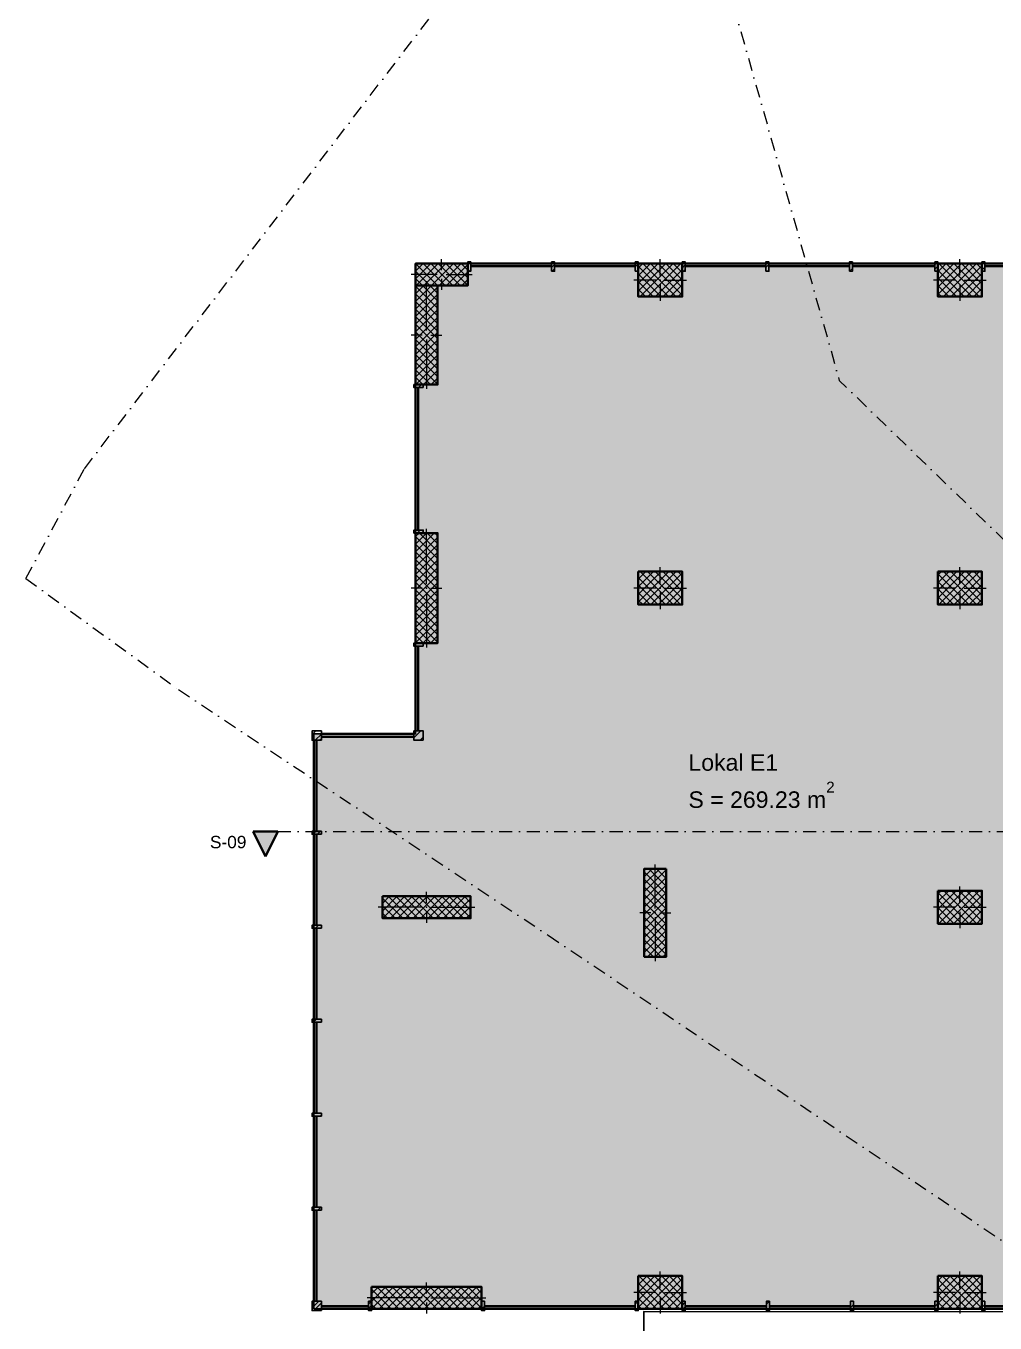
# Model space of a CAD drawing. Header units: millimetres. Extents: x -7085 to 93650, y -113521 to 35214.
# Drawn here: x -7085 to 10539, y -19257 to 4318 of the extents above; entities that cross this region are included whole.
import ezdxf

# ---------------------------------------------------------------- set-up
doc = ezdxf.new("R2010")
doc.units = ezdxf.units.MM
doc.header["$MEASUREMENT"] = 0
doc.linetypes.add('Dot & Dashed', pattern=[502.708322, 238.125, -132.291667, 0, -132.291655])
for name, color, linetype in [('A - Alumil', 7, 'Continuous'), ('A - Muret', 7, 'Continuous'), ('A - Pllaka mbi bodrum', 7, 'Continuous'), ('A - Pllaka Suteren', 7, 'Continuous'), ('A - Shtyllat', 7, 'Continuous'), ('Marker - Section', 7, 'Continuous')]:
    doc.layers.add(name, color=color, linetype=linetype)
for name, color, linetype, lineweight, true_color in [('A - Alumil_Pen_No__102', 7, 'Continuous', 13, 0xcccccc), ('A - Fill Zone_Pen_No__145', 7, 'Continuous', 20, 0x0077b0), ('A - Fill Zone_Pen_No__82', 7, 'Continuous', 20, 0xaaaaaa), ('A - Muret_Pen_No__102', 7, 'Continuous', 13, 0xcccccc), ('A - Parcelat_Pen_No__161', 7, 'Continuous', 13, 0x6a6a6a), ('A - Sutereni Polyline_Pen_No__4', 7, 'Continuous', 20, 0x029e21), ('Marker - Section_Pen_No__25', 7, 'Continuous', 35, 0x40a5ff), ('Marker - Section_Pen_No__85', 7, 'Continuous', 20, 0x80c2ff)]:
    doc.layers.add(name, color=color, linetype=linetype, lineweight=lineweight, true_color=true_color)
for name, color, linetype, lineweight in [('A - Alumil_Pen_No__42', 8, 'Continuous', 25), ('A - Muret_Pen_No__7', 7, 'Continuous', 35), ('A - Pllaka mbi bodrum_Pen_No__42', 8, 'Continuous', 25), ('A - Pllaka Suteren_Pen_No__42', 8, 'Continuous', 25), ('A - Shtyllat_Pen_No__1', 7, 'Continuous', 13), ('A - Shtyllat_Pen_No__7', 7, 'Continuous', 35)]:
    doc.layers.add(name, color=color, linetype=linetype, lineweight=lineweight)
doc.styles.add('GENERATED_STYLE_1', font='')
doc.styles.add('GENERATED_STYLE_2', font='')
doc.styles.get('GENERATED_STYLE_1').set_extended_font_data('Arial', bold=True)
doc.styles.get('GENERATED_STYLE_2').set_extended_font_data('Arial')
pattern_1 = [(45, (0, 0), (-68.9429, 68.9429), []), (135, (0, 0), (68.9429, 68.9429), [])]
pattern_2 = [(45, (0, 0), (-119.3243, 119.3243), []), (45, (-39.77, 39.77), (-119.3243, 119.3243), [])]

# ---------------------------------------------------------------- blocks, each defined once
blk = doc.blocks.new('Slab_1', base_point=(-1850, -19001))
at = {"layer": 'A - Pllaka Suteren_Pen_No__42', "color": 8, "linetype": 'Continuous', "lineweight": 25, "flags": 128}
for points in [[(-1850, -19001), (27400, -19001), (27400, 0), (0, 0), (0, -8551), (-1850, -8551)], [(11850, -13601), (11850, -11701), (13350, -11701), (13350, -13601)], [(18650, -14501), (16950, -14501), (16950, -11701), (18650, -11701)], [(16700, -18751), (16700, -14451), (15100, -14451), (15100, -15291), (13600, -15291), (13600, -18751)]]:
    blk.add_lwpolyline(points, close=True, dxfattribs=at)
blk = doc.blocks.new('Slab_4', base_point=(52202, -19051))
at = {"layer": 'A - Pllaka mbi bodrum_Pen_No__42', "color": 8, "linetype": 'Continuous', "lineweight": 25, "flags": 128}
blk.add_lwpolyline([(52202, -19051), (4150, -19050), (4150, -24901), (27100, -24901), (27100, -53141), (34367, -53141), (34572, -54048), (58272, -48655), (58121, -47975), (60193, -47573), (56977, -33242), (55470, -33580), (54395, -28800), (53758, -28901), (42448, -29954), (42022, -24921), (53287, -23873)], close=True, dxfattribs=at)
blk = doc.blocks.new('Slab_9', base_point=(4150, -19050))
at = {"layer": 'A - Pllaka mbi bodrum_Pen_No__42', "color": 8, "linetype": 'Continuous', "lineweight": 25, "flags": 128}
blk.add_lwpolyline([(4150, -19050), (4150, -24901), (27100, -24901), (27100, -53141), (34367, -53141), (34572, -54048), (55898, -49195), (55730, -48438), (52543, -34237), (55470, -33580), (54395, -28800), (53758, -28901), (42448, -29954), (42022, -24921), (53287, -23873), (52202, -19051)], close=True, dxfattribs=at)
blk = doc.blocks.new('Wall_8', base_point=(-1850, -19001))
at = {"layer": 'A - Muret_Pen_No__102', "linetype": 'Continuous', "lineweight": 0, "true_color": 0xcbd9e5}
for points in [[(-1850, -8666), (-1850, -10319), (-1800, -10319), (-1800, -8666)], [(-1850, -10374), (-1850, -12027), (-1800, -12027), (-1800, -10374)], [(-1800, -12082), (-1850, -12082), (-1850, -13736), (-1800, -13736)], [(-1850, -13791), (-1850, -15444), (-1800, -15444), (-1800, -13791)], [(-1800, -15499), (-1850, -15499), (-1850, -17152), (-1800, -17152)], [(-1800, -17207), (-1850, -17207), (-1850, -18861), (-1800, -18861)]]:
    blk.add_hatch(color=254, dxfattribs=at).paths.add_polyline_path(points)
at = {"layer": 'A - Muret_Pen_No__7', "color": 7, "linetype": 'Continuous', "lineweight": 35, "flags": 128}
for points in [[(-1850, -8666), (-1850, -10319)], [(-1800, -10319), (-1800, -8666)], [(-1850, -10374), (-1850, -12027)], [(-1800, -12027), (-1800, -10374)], [(-1850, -12082), (-1850, -13736)], [(-1800, -13736), (-1800, -12082)], [(-1850, -13791), (-1850, -15444)], [(-1800, -15444), (-1800, -13791)], [(-1850, -15499), (-1850, -17152)], [(-1800, -17152), (-1800, -15499)], [(-1850, -17207), (-1850, -18861)], [(-1800, -18861), (-1800, -17207)]]:
    blk.add_lwpolyline(points, dxfattribs=at)
blk = doc.blocks.new('Wall_9', base_point=(0, -4900))
at = {"layer": 'A - Muret_Pen_No__102', "linetype": 'Continuous', "lineweight": 0, "true_color": 0xcbd9e5}
blk.add_hatch(color=254, dxfattribs=at).paths.add_polyline_path([(50, -2255), (0, -2255), (0, -4845), (50, -4845)])
at = {"layer": 'A - Muret_Pen_No__7', "color": 7, "linetype": 'Continuous', "lineweight": 35, "flags": 128}
for points in [[(0, -2255), (0, -4845)], [(50, -4845), (50, -2255)]]:
    blk.add_lwpolyline(points, dxfattribs=at)
blk = doc.blocks.new('Wall_31', base_point=(-1850, -8551))
at = {"layer": 'A - Muret_Pen_No__102', "linetype": 'Continuous', "lineweight": 0, "true_color": 0xcbd9e5}
blk.add_hatch(color=254, dxfattribs=at).paths.add_polyline_path([(-1710, -8551), (-1710, -8601), (-30, -8601), (-30, -8551)])
at = {"layer": 'A - Muret_Pen_No__7', "color": 7, "linetype": 'Continuous', "lineweight": 35, "flags": 128}
for points in [[(-30, -8551), (-1710, -8551)], [(-1710, -8601), (-30, -8601)]]:
    blk.add_lwpolyline(points, dxfattribs=at)
blk = doc.blocks.new('Wall_36', base_point=(950, 0))
at = {"layer": 'A - Muret_Pen_No__102', "linetype": 'Continuous', "lineweight": 0, "true_color": 0xcbd9e5}
for points in [[(2475, 0), (1005, 0), (1005, -50), (2475, -50)], [(2530, -50), (3995, -50), (3995, 0), (2530, 0)]]:
    blk.add_hatch(color=254, dxfattribs=at).paths.add_polyline_path(points)
at = {"layer": 'A - Muret_Pen_No__7', "color": 7, "linetype": 'Continuous', "lineweight": 35, "flags": 128}
for points in [[(2475, 0), (1005, 0)], [(1005, -50), (2475, -50)], [(3995, 0), (2530, 0)], [(2530, -50), (3995, -50)]]:
    blk.add_lwpolyline(points, dxfattribs=at)
blk = doc.blocks.new('Wall_37', base_point=(4850, 0))
at = {"layer": 'A - Muret_Pen_No__102', "linetype": 'Continuous', "lineweight": 0, "true_color": 0xcbd9e5}
for points in [[(6425, -50), (7890, -50), (7890, 0), (6425, 0)], [(7945, -50), (9445, -50), (9445, 0), (7945, 0)], [(6370, 0), (4905, 0), (4905, -50), (6370, -50)]]:
    blk.add_hatch(color=254, dxfattribs=at).paths.add_polyline_path(points)
at = {"layer": 'A - Muret_Pen_No__7', "color": 7, "linetype": 'Continuous', "lineweight": 35, "flags": 128}
for points in [[(6370, 0), (4905, 0)], [(4905, -50), (6370, -50)], [(7890, 0), (6425, 0)], [(6425, -50), (7890, -50)], [(9445, 0), (7945, 0)], [(7945, -50), (9445, -50)]]:
    blk.add_lwpolyline(points, dxfattribs=at)
blk = doc.blocks.new('Wall_38', base_point=(10300, 0))
at = {"layer": 'A - Muret_Pen_No__102', "linetype": 'Continuous', "lineweight": 0, "true_color": 0xcbd9e5}
for points in [[(10355, 0), (10355, -50), (11800, -50), (11800, 0)], [(11855, 0), (11855, -50), (13295, -50), (13295, 0)]]:
    blk.add_hatch(color=254, dxfattribs=at).paths.add_polyline_path(points)
at = {"layer": 'A - Muret_Pen_No__7', "color": 7, "linetype": 'Continuous', "lineweight": 35, "flags": 128}
for points in [[(11800, 0), (10355, 0)], [(10355, -50), (11800, -50)], [(13295, 0), (11855, 0)], [(11855, -50), (13295, -50)]]:
    blk.add_lwpolyline(points, dxfattribs=at)
blk = doc.blocks.new('Wall_39', base_point=(0, -8601))
at = {"layer": 'A - Muret_Pen_No__102', "linetype": 'Continuous', "lineweight": 0, "true_color": 0xcbd9e5}
blk.add_hatch(color=254, dxfattribs=at).paths.add_polyline_path([(0, -8496), (50, -8496), (50, -6955), (0, -6955)])
at = {"layer": 'A - Muret_Pen_No__7', "color": 7, "linetype": 'Continuous', "lineweight": 35, "flags": 128}
for points in [[(0, -6955), (0, -8496)], [(50, -8496), (50, -6955)]]:
    blk.add_lwpolyline(points, dxfattribs=at)
blk = doc.blocks.new('Wall_40', base_point=(-1850, -19001))
at = {"layer": 'A - Muret_Pen_No__102', "linetype": 'Continuous', "lineweight": 0, "true_color": 0xcbd9e5}
blk.add_hatch(color=254, dxfattribs=at).paths.add_polyline_path([(-855, -18951), (-1710, -18951), (-1710, -19001), (-855, -19001)])
at = {"layer": 'A - Muret_Pen_No__7', "color": 7, "linetype": 'Continuous', "lineweight": 35, "flags": 128}
for points in [[(-855, -18951), (-1710, -18951)], [(-1710, -19001), (-855, -19001)]]:
    blk.add_lwpolyline(points, dxfattribs=at)
blk = doc.blocks.new('Wall_41', base_point=(1200, -19001))
at = {"layer": 'A - Muret_Pen_No__102', "linetype": 'Continuous', "lineweight": 0, "true_color": 0xcbd9e5}
blk.add_hatch(color=254, dxfattribs=at).paths.add_polyline_path([(1255, -18951), (1255, -19001), (3995, -19001), (3995, -18951)])
at = {"layer": 'A - Muret_Pen_No__7', "color": 7, "linetype": 'Continuous', "lineweight": 35, "flags": 128}
for points in [[(3995, -18951), (1255, -18951)], [(1255, -19001), (3995, -19001)]]:
    blk.add_lwpolyline(points, dxfattribs=at)
blk = doc.blocks.new('Wall_42', base_point=(4850, -19001))
at = {"layer": 'A - Muret_Pen_No__102', "linetype": 'Continuous', "lineweight": 0, "true_color": 0xcbd9e5}
for points in [[(4905, -18951), (4905, -19001), (6380, -19001), (6380, -18951)], [(6435, -19001), (7910, -19001), (7910, -18951), (6435, -18951)], [(7965, -19001), (9445, -19001), (9445, -18951), (7965, -18951)]]:
    blk.add_hatch(color=254, dxfattribs=at).paths.add_polyline_path(points)
at = {"layer": 'A - Muret_Pen_No__7', "color": 7, "linetype": 'Continuous', "lineweight": 35, "flags": 128}
for points in [[(6380, -18951), (4905, -18951)], [(4905, -19001), (6380, -19001)], [(7910, -18951), (6435, -18951)], [(6435, -19001), (7910, -19001)], [(9445, -18951), (7965, -18951)], [(7965, -19001), (9445, -19001)]]:
    blk.add_lwpolyline(points, dxfattribs=at)
blk = doc.blocks.new('Wall_43', base_point=(10300, -19001))
at = {"layer": 'A - Muret_Pen_No__102', "linetype": 'Continuous', "lineweight": 0, "true_color": 0xcbd9e5}
for points in [[(10355, -18951), (10355, -19001), (11800, -19001), (11800, -18951)], [(11855, -19001), (13295, -19001), (13295, -18951), (11855, -18951)]]:
    blk.add_hatch(color=254, dxfattribs=at).paths.add_polyline_path(points)
at = {"layer": 'A - Muret_Pen_No__7', "color": 7, "linetype": 'Continuous', "lineweight": 35, "flags": 128}
for points in [[(11800, -18951), (10355, -18951)], [(10355, -19001), (11800, -19001)], [(13295, -18951), (11855, -18951)], [(11855, -19001), (13295, -19001)]]:
    blk.add_lwpolyline(points, dxfattribs=at)
blk = doc.blocks.new('Column_1', base_point=(200, -1300))
at = {"layer": 'A - Shtyllat', "linetype": 'Continuous', "lineweight": 0, "true_color": 0x000000}
h = blk.add_hatch(dxfattribs=at)
h.set_pattern_fill('Concrete_Block', color=18, style=0, pattern_type=2)
h.set_pattern_definition(pattern_1)
h.paths.add_polyline_path([(0, -2200), (400, -2200), (400, -400), (0, -400)])
at = {"layer": 'A - Shtyllat_Pen_No__1', "color": 7, "linetype": 'Continuous', "lineweight": 13}
for p, q in [((200, -1220), (200, -320)), ((120, -1300), (-80, -1300)), ((200, -1380), (200, -2280)), ((280, -1300), (480, -1300))]:
    blk.add_line(p, q, dxfattribs=at)
blk.add_point((200, -1300), dxfattribs=at)
at = {"layer": 'A - Shtyllat_Pen_No__7', "color": 7, "linetype": 'Continuous', "lineweight": 35, "flags": 128}
blk.add_lwpolyline([(0, -2200), (400, -2200), (400, -400), (0, -400)], close=True, dxfattribs=at)
blk = doc.blocks.new('Column_2', base_point=(475, -200))
at = {"layer": 'A - Shtyllat', "linetype": 'Continuous', "lineweight": 0, "true_color": 0x000000}
h = blk.add_hatch(dxfattribs=at)
h.set_pattern_fill('Concrete_Block', color=18, style=0, pattern_type=2)
h.set_pattern_definition(pattern_1)
h.paths.add_polyline_path([(0, 0), (0, -400), (950, -400), (950, 0)])
at = {"layer": 'A - Shtyllat_Pen_No__1', "color": 7, "linetype": 'Continuous', "lineweight": 13}
for p, q in [((475, -120), (475, 80)), ((395, -200), (-80, -200)), ((555, -200), (1030, -200)), ((475, -280), (475, -480))]:
    blk.add_line(p, q, dxfattribs=at)
blk.add_point((475, -200), dxfattribs=at)
at = {"layer": 'A - Shtyllat_Pen_No__7', "color": 7, "linetype": 'Continuous', "lineweight": 35, "flags": 128}
blk.add_lwpolyline([(0, 0), (0, -400), (950, -400), (950, 0)], close=True, dxfattribs=at)
blk = doc.blocks.new('Column_3', base_point=(4450, -300))
at = {"layer": 'A - Shtyllat', "linetype": 'Continuous', "lineweight": 0, "true_color": 0x000000}
h = blk.add_hatch(dxfattribs=at)
h.set_pattern_fill('Concrete_Block', color=18, style=0, pattern_type=2)
h.set_pattern_definition(pattern_1)
h.paths.add_polyline_path([(4050, 0), (4050, -600), (4850, -600), (4850, 0)])
at = {"layer": 'A - Shtyllat_Pen_No__1', "color": 7, "linetype": 'Continuous', "lineweight": 13}
for p, q in [((4450, -220), (4450, 80)), ((4370, -300), (3970, -300)), ((4450, -380), (4450, -680)), ((4530, -300), (4930, -300))]:
    blk.add_line(p, q, dxfattribs=at)
blk.add_point((4450, -300), dxfattribs=at)
at = {"layer": 'A - Shtyllat_Pen_No__7', "color": 7, "linetype": 'Continuous', "lineweight": 35, "flags": 128}
blk.add_lwpolyline([(4050, 0), (4050, -600), (4850, -600), (4850, 0)], close=True, dxfattribs=at)
blk = doc.blocks.new('Column_10', base_point=(4450, -5900))
at = {"layer": 'A - Shtyllat', "linetype": 'Continuous', "lineweight": 0, "true_color": 0x000000}
h = blk.add_hatch(dxfattribs=at)
h.set_pattern_fill('Concrete_Block', color=18, style=0, pattern_type=2)
h.set_pattern_definition(pattern_1)
h.paths.add_polyline_path([(4050, -5600), (4050, -6200), (4850, -6200), (4850, -5600)])
at = {"layer": 'A - Shtyllat_Pen_No__1', "color": 7, "linetype": 'Continuous', "lineweight": 13}
for p, q in [((4450, -5820), (4450, -5520)), ((4370, -5900), (3970, -5900)), ((4450, -5980), (4450, -6280)), ((4530, -5900), (4930, -5900))]:
    blk.add_line(p, q, dxfattribs=at)
blk.add_point((4450, -5900), dxfattribs=at)
at = {"layer": 'A - Shtyllat_Pen_No__7', "color": 7, "linetype": 'Continuous', "lineweight": 35, "flags": 128}
blk.add_lwpolyline([(4050, -5600), (4050, -6200), (4850, -6200), (4850, -5600)], close=True, dxfattribs=at)
blk = doc.blocks.new('Column_11', base_point=(200, -11701))
at = {"layer": 'A - Shtyllat', "linetype": 'Continuous', "lineweight": 0, "true_color": 0x000000}
h = blk.add_hatch(dxfattribs=at)
h.set_pattern_fill('Concrete_Block', color=18, style=0, pattern_type=2)
h.set_pattern_definition(pattern_1)
h.paths.add_polyline_path([(-600, -11501), (-600, -11901), (1000, -11901), (1000, -11501)])
at = {"layer": 'A - Shtyllat_Pen_No__1', "color": 7, "linetype": 'Continuous', "lineweight": 13}
for p, q in [((200, -11621), (200, -11421)), ((120, -11701), (-680, -11701)), ((200, -11781), (200, -11981)), ((280, -11701), (1080, -11701))]:
    blk.add_line(p, q, dxfattribs=at)
blk.add_point((200, -11701), dxfattribs=at)
at = {"layer": 'A - Shtyllat_Pen_No__7', "color": 7, "linetype": 'Continuous', "lineweight": 35, "flags": 128}
blk.add_lwpolyline([(-600, -11501), (-600, -11901), (1000, -11901), (1000, -11501)], close=True, dxfattribs=at)
blk = doc.blocks.new('Column_12', base_point=(200, -5900))
at = {"layer": 'A - Shtyllat', "linetype": 'Continuous', "lineweight": 0, "true_color": 0x000000}
h = blk.add_hatch(dxfattribs=at)
h.set_pattern_fill('Concrete_Block', color=18, style=0, pattern_type=2)
h.set_pattern_definition(pattern_1)
h.paths.add_polyline_path([(0, -6900), (400, -6900), (400, -4900), (0, -4900)])
at = {"layer": 'A - Shtyllat_Pen_No__1', "color": 7, "linetype": 'Continuous', "lineweight": 13}
for p, q in [((200, -5820), (200, -4820)), ((120, -5900), (-80, -5900)), ((200, -5980), (200, -6980)), ((280, -5900), (480, -5900))]:
    blk.add_line(p, q, dxfattribs=at)
blk.add_point((200, -5900), dxfattribs=at)
at = {"layer": 'A - Shtyllat_Pen_No__7', "color": 7, "linetype": 'Continuous', "lineweight": 35, "flags": 128}
blk.add_lwpolyline([(0, -6900), (400, -6900), (400, -4900), (0, -4900)], close=True, dxfattribs=at)
blk = doc.blocks.new('Column_13', base_point=(200, -18801))
at = {"layer": 'A - Shtyllat', "linetype": 'Continuous', "lineweight": 0, "true_color": 0x000000}
h = blk.add_hatch(dxfattribs=at)
h.set_pattern_fill('Concrete_Block', color=18, style=0, pattern_type=2)
h.set_pattern_definition(pattern_1)
h.paths.add_polyline_path([(-800, -18601), (-800, -19001), (1200, -19001), (1200, -18601)])
at = {"layer": 'A - Shtyllat_Pen_No__1', "color": 7, "linetype": 'Continuous', "lineweight": 13}
for p, q in [((200, -18721), (200, -18521)), ((120, -18801), (-880, -18801)), ((280, -18801), (1280, -18801)), ((200, -18881), (200, -19081))]:
    blk.add_line(p, q, dxfattribs=at)
blk.add_point((200, -18801), dxfattribs=at)
at = {"layer": 'A - Shtyllat_Pen_No__7', "color": 7, "linetype": 'Continuous', "lineweight": 35, "flags": 128}
blk.add_lwpolyline([(-800, -18601), (-800, -19001), (1200, -19001), (1200, -18601)], close=True, dxfattribs=at)
blk = doc.blocks.new('Column_86', base_point=(4360, -11801))
at = {"layer": 'A - Shtyllat', "linetype": 'Continuous', "lineweight": 0, "true_color": 0x000000}
h = blk.add_hatch(dxfattribs=at)
h.set_pattern_fill('Concrete_Block', color=18, style=0, pattern_type=2)
h.set_pattern_definition(pattern_1)
h.paths.add_polyline_path([(4560, -11001), (4160, -11001), (4160, -12601), (4560, -12601)])
at = {"layer": 'A - Shtyllat_Pen_No__1', "color": 7, "linetype": 'Continuous', "lineweight": 13}
for p, q in [((4360, -11721), (4360, -10921)), ((4280, -11801), (4080, -11801)), ((4360, -11881), (4360, -12681)), ((4440, -11801), (4640, -11801))]:
    blk.add_line(p, q, dxfattribs=at)
blk.add_point((4360, -11801), dxfattribs=at)
at = {"layer": 'A - Shtyllat_Pen_No__7', "color": 7, "linetype": 'Continuous', "lineweight": 35, "flags": 128}
blk.add_lwpolyline([(4560, -11001), (4160, -11001), (4160, -12601), (4560, -12601)], close=True, dxfattribs=at)
blk = doc.blocks.new('Column_87', base_point=(9900, -11701))
at = {"layer": 'A - Shtyllat', "linetype": 'Continuous', "lineweight": 0, "true_color": 0x000000}
h = blk.add_hatch(dxfattribs=at)
h.set_pattern_fill('Concrete_Block', color=18, style=0, pattern_type=2)
h.set_pattern_definition(pattern_1)
h.paths.add_polyline_path([(9500, -11401), (9500, -12001), (10300, -12001), (10300, -11401)])
at = {"layer": 'A - Shtyllat_Pen_No__1', "color": 7, "linetype": 'Continuous', "lineweight": 13}
for p, q in [((9900, -11621), (9900, -11321)), ((9820, -11701), (9420, -11701)), ((9900, -11781), (9900, -12081)), ((9980, -11701), (10380, -11701))]:
    blk.add_line(p, q, dxfattribs=at)
blk.add_point((9900, -11701), dxfattribs=at)
at = {"layer": 'A - Shtyllat_Pen_No__7', "color": 7, "linetype": 'Continuous', "lineweight": 35, "flags": 128}
blk.add_lwpolyline([(9500, -11401), (9500, -12001), (10300, -12001), (10300, -11401)], close=True, dxfattribs=at)
blk = doc.blocks.new('Column_88', base_point=(9900, -300))
at = {"layer": 'A - Shtyllat', "linetype": 'Continuous', "lineweight": 0, "true_color": 0x000000}
h = blk.add_hatch(dxfattribs=at)
h.set_pattern_fill('Concrete_Block', color=18, style=0, pattern_type=2)
h.set_pattern_definition(pattern_1)
h.paths.add_polyline_path([(9500, 0), (9500, -600), (10300, -600), (10300, 0)])
at = {"layer": 'A - Shtyllat_Pen_No__1', "color": 7, "linetype": 'Continuous', "lineweight": 13}
for p, q in [((9900, -220), (9900, 80)), ((9820, -300), (9420, -300)), ((9900, -380), (9900, -680)), ((9980, -300), (10380, -300))]:
    blk.add_line(p, q, dxfattribs=at)
blk.add_point((9900, -300), dxfattribs=at)
at = {"layer": 'A - Shtyllat_Pen_No__7', "color": 7, "linetype": 'Continuous', "lineweight": 35, "flags": 128}
blk.add_lwpolyline([(9500, 0), (9500, -600), (10300, -600), (10300, 0)], close=True, dxfattribs=at)
blk = doc.blocks.new('Column_89', base_point=(9900, -5900))
at = {"layer": 'A - Shtyllat', "linetype": 'Continuous', "lineweight": 0, "true_color": 0x000000}
h = blk.add_hatch(dxfattribs=at)
h.set_pattern_fill('Concrete_Block', color=18, style=0, pattern_type=2)
h.set_pattern_definition(pattern_1)
h.paths.add_polyline_path([(9500, -5600), (9500, -6200), (10300, -6200), (10300, -5600)])
at = {"layer": 'A - Shtyllat_Pen_No__1', "color": 7, "linetype": 'Continuous', "lineweight": 13}
for p, q in [((9900, -5820), (9900, -5520)), ((9820, -5900), (9420, -5900)), ((9900, -5980), (9900, -6280)), ((9980, -5900), (10380, -5900))]:
    blk.add_line(p, q, dxfattribs=at)
blk.add_point((9900, -5900), dxfattribs=at)
at = {"layer": 'A - Shtyllat_Pen_No__7', "color": 7, "linetype": 'Continuous', "lineweight": 35, "flags": 128}
blk.add_lwpolyline([(9500, -5600), (9500, -6200), (10300, -6200), (10300, -5600)], close=True, dxfattribs=at)
blk = doc.blocks.new('Column_90', base_point=(9900, -18701))
at = {"layer": 'A - Shtyllat', "linetype": 'Continuous', "lineweight": 0, "true_color": 0x000000}
h = blk.add_hatch(dxfattribs=at)
h.set_pattern_fill('Concrete_Block', color=18, style=0, pattern_type=2)
h.set_pattern_definition(pattern_1)
h.paths.add_polyline_path([(9500, -18401), (9500, -19001), (10300, -19001), (10300, -18401)])
at = {"layer": 'A - Shtyllat_Pen_No__1', "color": 7, "linetype": 'Continuous', "lineweight": 13}
for p, q in [((9900, -18621), (9900, -18321)), ((9820, -18701), (9420, -18701)), ((9900, -18781), (9900, -19081)), ((9980, -18701), (10380, -18701))]:
    blk.add_line(p, q, dxfattribs=at)
blk.add_point((9900, -18701), dxfattribs=at)
at = {"layer": 'A - Shtyllat_Pen_No__7', "color": 7, "linetype": 'Continuous', "lineweight": 35, "flags": 128}
blk.add_lwpolyline([(9500, -18401), (9500, -19001), (10300, -19001), (10300, -18401)], close=True, dxfattribs=at)
blk = doc.blocks.new('Column_104', base_point=(4450, -18701))
at = {"layer": 'A - Shtyllat', "linetype": 'Continuous', "lineweight": 0, "true_color": 0x000000}
h = blk.add_hatch(dxfattribs=at)
h.set_pattern_fill('Concrete_Block', color=18, style=0, pattern_type=2)
h.set_pattern_definition(pattern_1)
h.paths.add_polyline_path([(4050, -18401), (4050, -19001), (4850, -19001), (4850, -18401)])
at = {"layer": 'A - Shtyllat_Pen_No__1', "color": 7, "linetype": 'Continuous', "lineweight": 13}
for p, q in [((4450, -18621), (4450, -18321)), ((4370, -18701), (3970, -18701)), ((4450, -18781), (4450, -19081)), ((4530, -18701), (4930, -18701))]:
    blk.add_line(p, q, dxfattribs=at)
blk.add_point((4450, -18701), dxfattribs=at)
at = {"layer": 'A - Shtyllat_Pen_No__7', "color": 7, "linetype": 'Continuous', "lineweight": 35, "flags": 128}
blk.add_lwpolyline([(4050, -18401), (4050, -19001), (4850, -19001), (4850, -18401)], close=True, dxfattribs=at)
blk = doc.blocks.new('Column_150', base_point=(978, -55))
at = {"layer": 'A - Alumil_Pen_No__102', "linetype": 'Continuous', "lineweight": 13, "true_color": 0xcccccc}
h = blk.add_hatch(dxfattribs=at)
h.set_pattern_fill('Steel', color=254, style=0, pattern_type=2)
h.set_pattern_definition(pattern_2)
h.paths.add_polyline_path([(950, -140), (1005, -140), (1005, 30), (950, 30)])
at = {"layer": 'A - Alumil_Pen_No__42', "color": 8, "linetype": 'Continuous', "lineweight": 25, "flags": 128}
blk.add_lwpolyline([(950, -140), (1005, -140), (1005, 30), (950, 30)], close=True, dxfattribs=at)
blk = doc.blocks.new('Column_151', base_point=(4022, -55))
at = {"layer": 'A - Alumil_Pen_No__102', "linetype": 'Continuous', "lineweight": 13, "true_color": 0xcccccc}
h = blk.add_hatch(dxfattribs=at)
h.set_pattern_fill('Steel', color=254, style=0, pattern_type=2)
h.set_pattern_definition(pattern_2)
h.paths.add_polyline_path([(3995, -140), (4050, -140), (4050, 30), (3995, 30)])
at = {"layer": 'A - Alumil_Pen_No__42', "color": 8, "linetype": 'Continuous', "lineweight": 25, "flags": 128}
blk.add_lwpolyline([(3995, -140), (4050, -140), (4050, 30), (3995, 30)], close=True, dxfattribs=at)
blk = doc.blocks.new('Column_152', base_point=(4877, -55))
at = {"layer": 'A - Alumil_Pen_No__102', "linetype": 'Continuous', "lineweight": 13, "true_color": 0xcccccc}
h = blk.add_hatch(dxfattribs=at)
h.set_pattern_fill('Steel', color=254, style=0, pattern_type=2)
h.set_pattern_definition(pattern_2)
h.paths.add_polyline_path([(4850, -140), (4905, -140), (4905, 30), (4850, 30)])
at = {"layer": 'A - Alumil_Pen_No__42', "color": 8, "linetype": 'Continuous', "lineweight": 25, "flags": 128}
blk.add_lwpolyline([(4850, -140), (4905, -140), (4905, 30), (4850, 30)], close=True, dxfattribs=at)
blk = doc.blocks.new('Column_153', base_point=(9472, -55))
at = {"layer": 'A - Alumil_Pen_No__102', "linetype": 'Continuous', "lineweight": 13, "true_color": 0xcccccc}
h = blk.add_hatch(dxfattribs=at)
h.set_pattern_fill('Steel', color=254, style=0, pattern_type=2)
h.set_pattern_definition(pattern_2)
h.paths.add_polyline_path([(9445, -140), (9500, -140), (9500, 30), (9445, 30)])
at = {"layer": 'A - Alumil_Pen_No__42', "color": 8, "linetype": 'Continuous', "lineweight": 25, "flags": 128}
blk.add_lwpolyline([(9445, -140), (9500, -140), (9500, 30), (9445, 30)], close=True, dxfattribs=at)
blk = doc.blocks.new('Column_154', base_point=(2502, -55))
at = {"layer": 'A - Alumil_Pen_No__102', "linetype": 'Continuous', "lineweight": 13, "true_color": 0xcccccc}
h = blk.add_hatch(dxfattribs=at)
h.set_pattern_fill('Steel', color=254, style=0, pattern_type=2)
h.set_pattern_definition(pattern_2)
h.paths.add_polyline_path([(2475, -140), (2530, -140), (2530, 30), (2475, 30)])
at = {"layer": 'A - Alumil_Pen_No__42', "color": 8, "linetype": 'Continuous', "lineweight": 25, "flags": 128}
blk.add_lwpolyline([(2475, -140), (2530, -140), (2530, 30), (2475, 30)], close=True, dxfattribs=at)
blk = doc.blocks.new('Column_155', base_point=(6397, -55))
at = {"layer": 'A - Alumil_Pen_No__102', "linetype": 'Continuous', "lineweight": 13, "true_color": 0xcccccc}
h = blk.add_hatch(dxfattribs=at)
h.set_pattern_fill('Steel', color=254, style=0, pattern_type=2)
h.set_pattern_definition(pattern_2)
h.paths.add_polyline_path([(6370, -140), (6425, -140), (6425, 30), (6370, 30)])
at = {"layer": 'A - Alumil_Pen_No__42', "color": 8, "linetype": 'Continuous', "lineweight": 25, "flags": 128}
blk.add_lwpolyline([(6370, -140), (6425, -140), (6425, 30), (6370, 30)], close=True, dxfattribs=at)
blk = doc.blocks.new('Column_156', base_point=(7917, -55))
at = {"layer": 'A - Alumil_Pen_No__102', "linetype": 'Continuous', "lineweight": 13, "true_color": 0xcccccc}
h = blk.add_hatch(dxfattribs=at)
h.set_pattern_fill('Steel', color=254, style=0, pattern_type=2)
h.set_pattern_definition(pattern_2)
h.paths.add_polyline_path([(7890, -140), (7945, -140), (7945, 30), (7890, 30)])
at = {"layer": 'A - Alumil_Pen_No__42', "color": 8, "linetype": 'Continuous', "lineweight": 25, "flags": 128}
blk.add_lwpolyline([(7890, -140), (7945, -140), (7945, 30), (7890, 30)], close=True, dxfattribs=at)
blk = doc.blocks.new('Column_157', base_point=(10328, -55))
at = {"layer": 'A - Alumil_Pen_No__102', "linetype": 'Continuous', "lineweight": 13, "true_color": 0xcccccc}
h = blk.add_hatch(dxfattribs=at)
h.set_pattern_fill('Steel', color=254, style=0, pattern_type=2)
h.set_pattern_definition(pattern_2)
h.paths.add_polyline_path([(10300, -140), (10355, -140), (10355, 30), (10300, 30)])
at = {"layer": 'A - Alumil_Pen_No__42', "color": 8, "linetype": 'Continuous', "lineweight": 25, "flags": 128}
blk.add_lwpolyline([(10300, -140), (10355, -140), (10355, 30), (10300, 30)], close=True, dxfattribs=at)
blk = doc.blocks.new('Column_167', base_point=(55, -2227))
at = {"layer": 'A - Alumil_Pen_No__102', "linetype": 'Continuous', "lineweight": 13, "true_color": 0xcccccc}
h = blk.add_hatch(dxfattribs=at)
h.set_pattern_fill('Steel', color=254, style=0, pattern_type=2)
h.set_pattern_definition(pattern_2)
h.paths.add_polyline_path([(140, -2255), (140, -2200), (-30, -2200), (-30, -2255)])
at = {"layer": 'A - Alumil_Pen_No__42', "color": 8, "linetype": 'Continuous', "lineweight": 25, "flags": 128}
blk.add_lwpolyline([(140, -2255), (140, -2200), (-30, -2200), (-30, -2255)], close=True, dxfattribs=at)
blk = doc.blocks.new('Column_168', base_point=(55, -4872))
at = {"layer": 'A - Alumil_Pen_No__102', "linetype": 'Continuous', "lineweight": 13, "true_color": 0xcccccc}
h = blk.add_hatch(dxfattribs=at)
h.set_pattern_fill('Steel', color=254, style=0, pattern_type=2)
h.set_pattern_definition(pattern_2)
h.paths.add_polyline_path([(140, -4900), (140, -4845), (-30, -4845), (-30, -4900)])
at = {"layer": 'A - Alumil_Pen_No__42', "color": 8, "linetype": 'Continuous', "lineweight": 25, "flags": 128}
blk.add_lwpolyline([(140, -4900), (140, -4845), (-30, -4845), (-30, -4900)], close=True, dxfattribs=at)
blk = doc.blocks.new('Column_169', base_point=(55, -6927))
at = {"layer": 'A - Alumil_Pen_No__102', "linetype": 'Continuous', "lineweight": 13, "true_color": 0xcccccc}
h = blk.add_hatch(dxfattribs=at)
h.set_pattern_fill('Steel', color=254, style=0, pattern_type=2)
h.set_pattern_definition(pattern_2)
h.paths.add_polyline_path([(140, -6955), (140, -6900), (-30, -6900), (-30, -6955)])
at = {"layer": 'A - Alumil_Pen_No__42', "color": 8, "linetype": 'Continuous', "lineweight": 25, "flags": 128}
blk.add_lwpolyline([(140, -6955), (140, -6900), (-30, -6900), (-30, -6955)], close=True, dxfattribs=at)
blk = doc.blocks.new('Column_170', base_point=(-1795, -8581))
at = {"layer": 'A - Alumil_Pen_No__102', "linetype": 'Continuous', "lineweight": 13, "true_color": 0xcccccc}
h = blk.add_hatch(dxfattribs=at)
h.set_pattern_fill('Steel', color=254, style=0, pattern_type=2)
h.set_pattern_definition(pattern_2)
h.paths.add_polyline_path([(-1710, -8666), (-1710, -8496), (-1880, -8496), (-1880, -8666)])
at = {"layer": 'A - Alumil_Pen_No__42', "color": 8, "linetype": 'Continuous', "lineweight": 25, "flags": 128}
blk.add_lwpolyline([(-1710, -8666), (-1710, -8496), (-1880, -8496), (-1880, -8666)], close=True, dxfattribs=at)
blk = doc.blocks.new('Column_171', base_point=(55, -8581))
at = {"layer": 'A - Alumil_Pen_No__102', "linetype": 'Continuous', "lineweight": 13, "true_color": 0xcccccc}
h = blk.add_hatch(dxfattribs=at)
h.set_pattern_fill('Steel', color=254, style=0, pattern_type=2)
h.set_pattern_definition(pattern_2)
h.paths.add_polyline_path([(140, -8666), (140, -8496), (-30, -8496), (-30, -8666)])
at = {"layer": 'A - Alumil_Pen_No__42', "color": 8, "linetype": 'Continuous', "lineweight": 25, "flags": 128}
blk.add_lwpolyline([(140, -8666), (140, -8496), (-30, -8496), (-30, -8666)], close=True, dxfattribs=at)
blk = doc.blocks.new('Column_172', base_point=(-1795, -18946))
at = {"layer": 'A - Alumil_Pen_No__102', "linetype": 'Continuous', "lineweight": 13, "true_color": 0xcccccc}
h = blk.add_hatch(dxfattribs=at)
h.set_pattern_fill('Steel', color=254, style=0, pattern_type=2)
h.set_pattern_definition(pattern_2)
h.paths.add_polyline_path([(-1710, -19031), (-1710, -18861), (-1880, -18861), (-1880, -19031)])
at = {"layer": 'A - Alumil_Pen_No__42', "color": 8, "linetype": 'Continuous', "lineweight": 25, "flags": 128}
blk.add_lwpolyline([(-1710, -19031), (-1710, -18861), (-1880, -18861), (-1880, -19031)], close=True, dxfattribs=at)
blk = doc.blocks.new('Column_173', base_point=(-1795, -17180))
at = {"layer": 'A - Alumil_Pen_No__102', "linetype": 'Continuous', "lineweight": 13, "true_color": 0xcccccc}
h = blk.add_hatch(dxfattribs=at)
h.set_pattern_fill('Steel', color=254, style=0, pattern_type=2)
h.set_pattern_definition(pattern_2)
h.paths.add_polyline_path([(-1710, -17207), (-1710, -17152), (-1880, -17152), (-1880, -17207)])
at = {"layer": 'A - Alumil_Pen_No__42', "color": 8, "linetype": 'Continuous', "lineweight": 25, "flags": 128}
blk.add_lwpolyline([(-1710, -17207), (-1710, -17152), (-1880, -17152), (-1880, -17207)], close=True, dxfattribs=at)
blk = doc.blocks.new('Column_174', base_point=(-1795, -15472))
at = {"layer": 'A - Alumil_Pen_No__102', "linetype": 'Continuous', "lineweight": 13, "true_color": 0xcccccc}
h = blk.add_hatch(dxfattribs=at)
h.set_pattern_fill('Steel', color=254, style=0, pattern_type=2)
h.set_pattern_definition(pattern_2)
h.paths.add_polyline_path([(-1710, -15499), (-1710, -15444), (-1880, -15444), (-1880, -15499)])
at = {"layer": 'A - Alumil_Pen_No__42', "color": 8, "linetype": 'Continuous', "lineweight": 25, "flags": 128}
blk.add_lwpolyline([(-1710, -15499), (-1710, -15444), (-1880, -15444), (-1880, -15499)], close=True, dxfattribs=at)
blk = doc.blocks.new('Column_175', base_point=(-1795, -13763))
at = {"layer": 'A - Alumil_Pen_No__102', "linetype": 'Continuous', "lineweight": 13, "true_color": 0xcccccc}
h = blk.add_hatch(dxfattribs=at)
h.set_pattern_fill('Steel', color=254, style=0, pattern_type=2)
h.set_pattern_definition(pattern_2)
h.paths.add_polyline_path([(-1710, -13791), (-1710, -13736), (-1880, -13736), (-1880, -13791)])
at = {"layer": 'A - Alumil_Pen_No__42', "color": 8, "linetype": 'Continuous', "lineweight": 25, "flags": 128}
blk.add_lwpolyline([(-1710, -13791), (-1710, -13736), (-1880, -13736), (-1880, -13791)], close=True, dxfattribs=at)
blk = doc.blocks.new('Column_176', base_point=(-1795, -12055))
at = {"layer": 'A - Alumil_Pen_No__102', "linetype": 'Continuous', "lineweight": 13, "true_color": 0xcccccc}
h = blk.add_hatch(dxfattribs=at)
h.set_pattern_fill('Steel', color=254, style=0, pattern_type=2)
h.set_pattern_definition(pattern_2)
h.paths.add_polyline_path([(-1710, -12082), (-1710, -12027), (-1880, -12027), (-1880, -12082)])
at = {"layer": 'A - Alumil_Pen_No__42', "color": 8, "linetype": 'Continuous', "lineweight": 25, "flags": 128}
blk.add_lwpolyline([(-1710, -12082), (-1710, -12027), (-1880, -12027), (-1880, -12082)], close=True, dxfattribs=at)
blk = doc.blocks.new('Column_177', base_point=(-1795, -10347))
at = {"layer": 'A - Alumil_Pen_No__102', "linetype": 'Continuous', "lineweight": 13, "true_color": 0xcccccc}
h = blk.add_hatch(dxfattribs=at)
h.set_pattern_fill('Steel', color=254, style=0, pattern_type=2)
h.set_pattern_definition(pattern_2)
h.paths.add_polyline_path([(-1710, -10374), (-1710, -10319), (-1880, -10319), (-1880, -10374)])
at = {"layer": 'A - Alumil_Pen_No__42', "color": 8, "linetype": 'Continuous', "lineweight": 25, "flags": 128}
blk.add_lwpolyline([(-1710, -10374), (-1710, -10319), (-1880, -10319), (-1880, -10374)], close=True, dxfattribs=at)
blk = doc.blocks.new('Column_178', base_point=(-828, -18946))
at = {"layer": 'A - Alumil_Pen_No__102', "linetype": 'Continuous', "lineweight": 13, "true_color": 0xcccccc}
h = blk.add_hatch(dxfattribs=at)
h.set_pattern_fill('Steel', color=254, style=0, pattern_type=2)
h.set_pattern_definition(pattern_2)
h.paths.add_polyline_path([(-800, -18861), (-855, -18861), (-855, -19031), (-800, -19031)])
at = {"layer": 'A - Alumil_Pen_No__42', "color": 8, "linetype": 'Continuous', "lineweight": 25, "flags": 128}
blk.add_lwpolyline([(-800, -18861), (-855, -18861), (-855, -19031), (-800, -19031)], close=True, dxfattribs=at)
blk = doc.blocks.new('Column_179', base_point=(1227, -18946))
at = {"layer": 'A - Alumil_Pen_No__102', "linetype": 'Continuous', "lineweight": 13, "true_color": 0xcccccc}
h = blk.add_hatch(dxfattribs=at)
h.set_pattern_fill('Steel', color=254, style=0, pattern_type=2)
h.set_pattern_definition(pattern_2)
h.paths.add_polyline_path([(1255, -18861), (1200, -18861), (1200, -19031), (1255, -19031)])
at = {"layer": 'A - Alumil_Pen_No__42', "color": 8, "linetype": 'Continuous', "lineweight": 25, "flags": 128}
blk.add_lwpolyline([(1255, -18861), (1200, -18861), (1200, -19031), (1255, -19031)], close=True, dxfattribs=at)
blk = doc.blocks.new('Column_180', base_point=(4022, -18946))
at = {"layer": 'A - Alumil_Pen_No__102', "linetype": 'Continuous', "lineweight": 13, "true_color": 0xcccccc}
h = blk.add_hatch(dxfattribs=at)
h.set_pattern_fill('Steel', color=254, style=0, pattern_type=2)
h.set_pattern_definition(pattern_2)
h.paths.add_polyline_path([(4050, -18861), (3995, -18861), (3995, -19031), (4050, -19031)])
at = {"layer": 'A - Alumil_Pen_No__42', "color": 8, "linetype": 'Continuous', "lineweight": 25, "flags": 128}
blk.add_lwpolyline([(4050, -18861), (3995, -18861), (3995, -19031), (4050, -19031)], close=True, dxfattribs=at)
blk = doc.blocks.new('Column_181', base_point=(4877, -18946))
at = {"layer": 'A - Alumil_Pen_No__102', "linetype": 'Continuous', "lineweight": 13, "true_color": 0xcccccc}
h = blk.add_hatch(dxfattribs=at)
h.set_pattern_fill('Steel', color=254, style=0, pattern_type=2)
h.set_pattern_definition(pattern_2)
h.paths.add_polyline_path([(4905, -18861), (4850, -18861), (4850, -19031), (4905, -19031)])
at = {"layer": 'A - Alumil_Pen_No__42', "color": 8, "linetype": 'Continuous', "lineweight": 25, "flags": 128}
blk.add_lwpolyline([(4905, -18861), (4850, -18861), (4850, -19031), (4905, -19031)], close=True, dxfattribs=at)
blk = doc.blocks.new('Column_182', base_point=(9472, -18946))
at = {"layer": 'A - Alumil_Pen_No__102', "linetype": 'Continuous', "lineweight": 13, "true_color": 0xcccccc}
h = blk.add_hatch(dxfattribs=at)
h.set_pattern_fill('Steel', color=254, style=0, pattern_type=2)
h.set_pattern_definition(pattern_2)
h.paths.add_polyline_path([(9500, -18861), (9445, -18861), (9445, -19031), (9500, -19031)])
at = {"layer": 'A - Alumil_Pen_No__42', "color": 8, "linetype": 'Continuous', "lineweight": 25, "flags": 128}
blk.add_lwpolyline([(9500, -18861), (9445, -18861), (9445, -19031), (9500, -19031)], close=True, dxfattribs=at)
blk = doc.blocks.new('Column_183', base_point=(6407, -18946))
at = {"layer": 'A - Alumil_Pen_No__102', "linetype": 'Continuous', "lineweight": 13, "true_color": 0xcccccc}
h = blk.add_hatch(dxfattribs=at)
h.set_pattern_fill('Steel', color=254, style=0, pattern_type=2)
h.set_pattern_definition(pattern_2)
h.paths.add_polyline_path([(6435, -18861), (6380, -18861), (6380, -19031), (6435, -19031)])
at = {"layer": 'A - Alumil_Pen_No__42', "color": 8, "linetype": 'Continuous', "lineweight": 25, "flags": 128}
blk.add_lwpolyline([(6435, -18861), (6380, -18861), (6380, -19031), (6435, -19031)], close=True, dxfattribs=at)
blk = doc.blocks.new('Column_184', base_point=(7937, -18946))
at = {"layer": 'A - Alumil_Pen_No__102', "linetype": 'Continuous', "lineweight": 13, "true_color": 0xcccccc}
h = blk.add_hatch(dxfattribs=at)
h.set_pattern_fill('Steel', color=254, style=0, pattern_type=2)
h.set_pattern_definition(pattern_2)
h.paths.add_polyline_path([(7965, -18861), (7910, -18861), (7910, -19031), (7965, -19031)])
at = {"layer": 'A - Alumil_Pen_No__42', "color": 8, "linetype": 'Continuous', "lineweight": 25, "flags": 128}
blk.add_lwpolyline([(7965, -18861), (7910, -18861), (7910, -19031), (7965, -19031)], close=True, dxfattribs=at)
blk = doc.blocks.new('Column_185', base_point=(10328, -18946))
at = {"layer": 'A - Alumil_Pen_No__102', "linetype": 'Continuous', "lineweight": 13, "true_color": 0xcccccc}
h = blk.add_hatch(dxfattribs=at)
h.set_pattern_fill('Steel', color=254, style=0, pattern_type=2)
h.set_pattern_definition(pattern_2)
h.paths.add_polyline_path([(10355, -18861), (10300, -18861), (10300, -19031), (10355, -19031)])
at = {"layer": 'A - Alumil_Pen_No__42', "color": 8, "linetype": 'Continuous', "lineweight": 25, "flags": 128}
blk.add_lwpolyline([(10355, -18861), (10300, -18861), (10300, -19031), (10355, -19031)], close=True, dxfattribs=at)
blk = doc.blocks.new('Cutting Plane_1', base_point=(-2729, -10325))
at = {"layer": 'Marker - Section_Pen_No__25', "linetype": 'Continuous', "lineweight": 35, "true_color": 0x40a5ff}
blk.add_hatch(color=161, dxfattribs=at).paths.add_polyline_path([(-2954, -10325), (-2504, -10325), (-2729, -10775)])
at = {"layer": 'Marker - Section_Pen_No__25', "color": 161, "linetype": 'Continuous', "lineweight": 35, "true_color": 0x40a5ff}
for p, q in [((-2729, -10775), (-2954, -10325)), ((-2954, -10325), (-2504, -10325)), ((-2504, -10325), (-2729, -10775))]:
    blk.add_line(p, q, dxfattribs=at)
at = {"layer": 'Marker - Section_Pen_No__85', "color": 151, "linetype": 'Dot & Dashed', "lineweight": 20, "true_color": 0x80c2ff}
blk.add_line((-2504, -10325), (75513, -10325), dxfattribs=at)
at = {"layer": 'Marker - Section_Pen_No__25', "color": 161, "lineweight": 35, "true_color": 0x40a5ff, "insert": (-3739, -10631), "char_height": 225, "attachment_point": 7, "style": 'GENERATED_STYLE_2'}
blk.add_mtext('\\A1;{\\pql;\\pt0;\\fArial|b0|i0|c0|p34;S-09}', dxfattribs=at)

msp = doc.modelspace()

# ---------------------------------------------------------------- hatches: boundary and pattern name
at = {"layer": 'A - Fill Zone_Pen_No__82', "linetype": 'Continuous', "lineweight": 0, "true_color": 0x2a2a2a}
msp.add_hatch(color=250, dxfattribs=at).paths.add_polyline_path([(-1850, -19001), (-1850, -8551), (0, -8551), (0, 0), (13600, 0), (13600, -9401), (11850, -9401), (11850, -11401), (11725, -11401), (11725, -13726), (13475, -13726), (13475, -19001)])

# ---------------------------------------------------------------- linework, layer by layer
at = {"layer": 'A - Parcelat_Pen_No__161', "color": 251, "linetype": 'Dot & Dashed', "lineweight": 13, "true_color": 0x6a6a6a, "flags": 128}
msp.add_lwpolyline([(78175, 13495), (76868, 28903), (36954, 31250), (-4039, 35214), (-1402, 28995), (4335, 9785), (4469, 9352), (4547, 9080), (4575, 8977), (7707, -2126), (20173, -14195), (29997, -13043), (42854, -11425), (77930, -6932)], close=True, dxfattribs=at)
at = {"layer": 'A - Parcelat_Pen_No__161', "color": 251, "linetype": 'Dot & Dashed', "lineweight": 13, "true_color": 0x6a6a6a}
for points in [[(-6021, -3729), (4335, 9785)], [(-7085, -5725), (-6021, -3729)], [(-7085, -5725), (-4311, -7744)], [(-4311, -7744), (2410, -12205)], [(2410, -12205), (10992, -17978)]]:
    msp.add_lwpolyline(points, dxfattribs=at)
at = {"layer": 'A - Sutereni Polyline_Pen_No__4', "color": 104, "linetype": 'Continuous', "lineweight": 20, "true_color": 0x029e21}
msp.add_lwpolyline([(27400, -19001), (-1850, -19001), (-1850, -8551), (0, -8551), (0, 0), (27400, 0)], close=True, dxfattribs=at)

# ---------------------------------------------------------------- block references
at = {"layer": 'A - Alumil', "color": 8, "lineweight": 25}
for name, p in [('Column_150', (978, -55)), ('Column_154', (2502, -55)), ('Column_151', (4022, -55)), ('Column_152', (4877, -55)), ('Column_155', (6397, -55)), ('Column_156', (7917, -55)), ('Column_153', (9472, -55)), ('Column_157', (10328, -55)), ('Column_167', (55, -2227)), ('Column_168', (55, -4872)), ('Column_169', (55, -6927)), ('Column_170', (-1795, -8581)), ('Column_171', (55, -8581)), ('Column_177', (-1795, -10347)), ('Column_176', (-1795, -12055)), ('Column_175', (-1795, -13763)), ('Column_174', (-1795, -15472)), ('Column_173', (-1795, -17180)), ('Column_172', (-1795, -18946)), ('Column_178', (-828, -18946)), ('Column_179', (1227, -18946)), ('Column_180', (4022, -18946)), ('Column_181', (4877, -18946)), ('Column_183', (6407, -18946)), ('Column_184', (7937, -18946)), ('Column_182', (9472, -18946)), ('Column_185', (10328, -18946))]:
    msp.add_blockref(name, p, dxfattribs=at)
at = {"layer": 'A - Muret', "color": 7, "lineweight": 35}
for name, p in [('Wall_36', (950, 0)), ('Wall_37', (4850, 0)), ('Wall_38', (10300, 0)), ('Wall_9', (0, -4900)), ('Wall_39', (0, -8601)), ('Wall_8', (-1850, -19001)), ('Wall_31', (-1850, -8551)), ('Wall_40', (-1850, -19001)), ('Wall_41', (1200, -19001)), ('Wall_42', (4850, -19001)), ('Wall_43', (10300, -19001))]:
    msp.add_blockref(name, p, dxfattribs=at)
at = {"layer": 'A - Pllaka mbi bodrum', "color": 8, "linetype": 'Continuous', "lineweight": 25}
for name, p in [('Slab_4', (52202, -19051)), ('Slab_9', (4150, -19050))]:
    msp.add_blockref(name, p, dxfattribs=at)
at = {"layer": 'A - Pllaka Suteren', "color": 8, "linetype": 'Continuous', "lineweight": 25}
msp.add_blockref('Slab_1', (-1850, -19001), dxfattribs=at)
at = {"layer": 'A - Shtyllat', "color": 7, "lineweight": 35}
for name, p in [('Column_2', (475, -200)), ('Column_3', (4450, -300)), ('Column_88', (9900, -300)), ('Column_1', (200, -1300)), ('Column_12', (200, -5900)), ('Column_10', (4450, -5900)), ('Column_89', (9900, -5900)), ('Column_86', (4360, -11801)), ('Column_11', (200, -11701)), ('Column_87', (9900, -11701)), ('Column_104', (4450, -18701)), ('Column_90', (9900, -18701)), ('Column_13', (200, -18801))]:
    msp.add_blockref(name, p, dxfattribs=at)
at = {"layer": 'Marker - Section', "color": 151, "lineweight": 20, "true_color": 0x80c2ff}
msp.add_blockref('Cutting Plane_1', (-2729, -10325), dxfattribs=at)

# ---------------------------------------------------------------- texts
at = {"layer": 'A - Fill Zone_Pen_No__145', "color": 144, "lineweight": 20, "true_color": 0x0077b0, "insert": (4963, -9898), "char_height": 300, "attachment_point": 7, "style": 'GENERATED_STYLE_1'}
msp.add_mtext('{\\fArial|b0|i0|c0|p34;Lokal E1^MS = 269.23 m{\\H0.66x;\\S2^  ;}}', dxfattribs=at)

doc.saveas('drawing.dxf')
